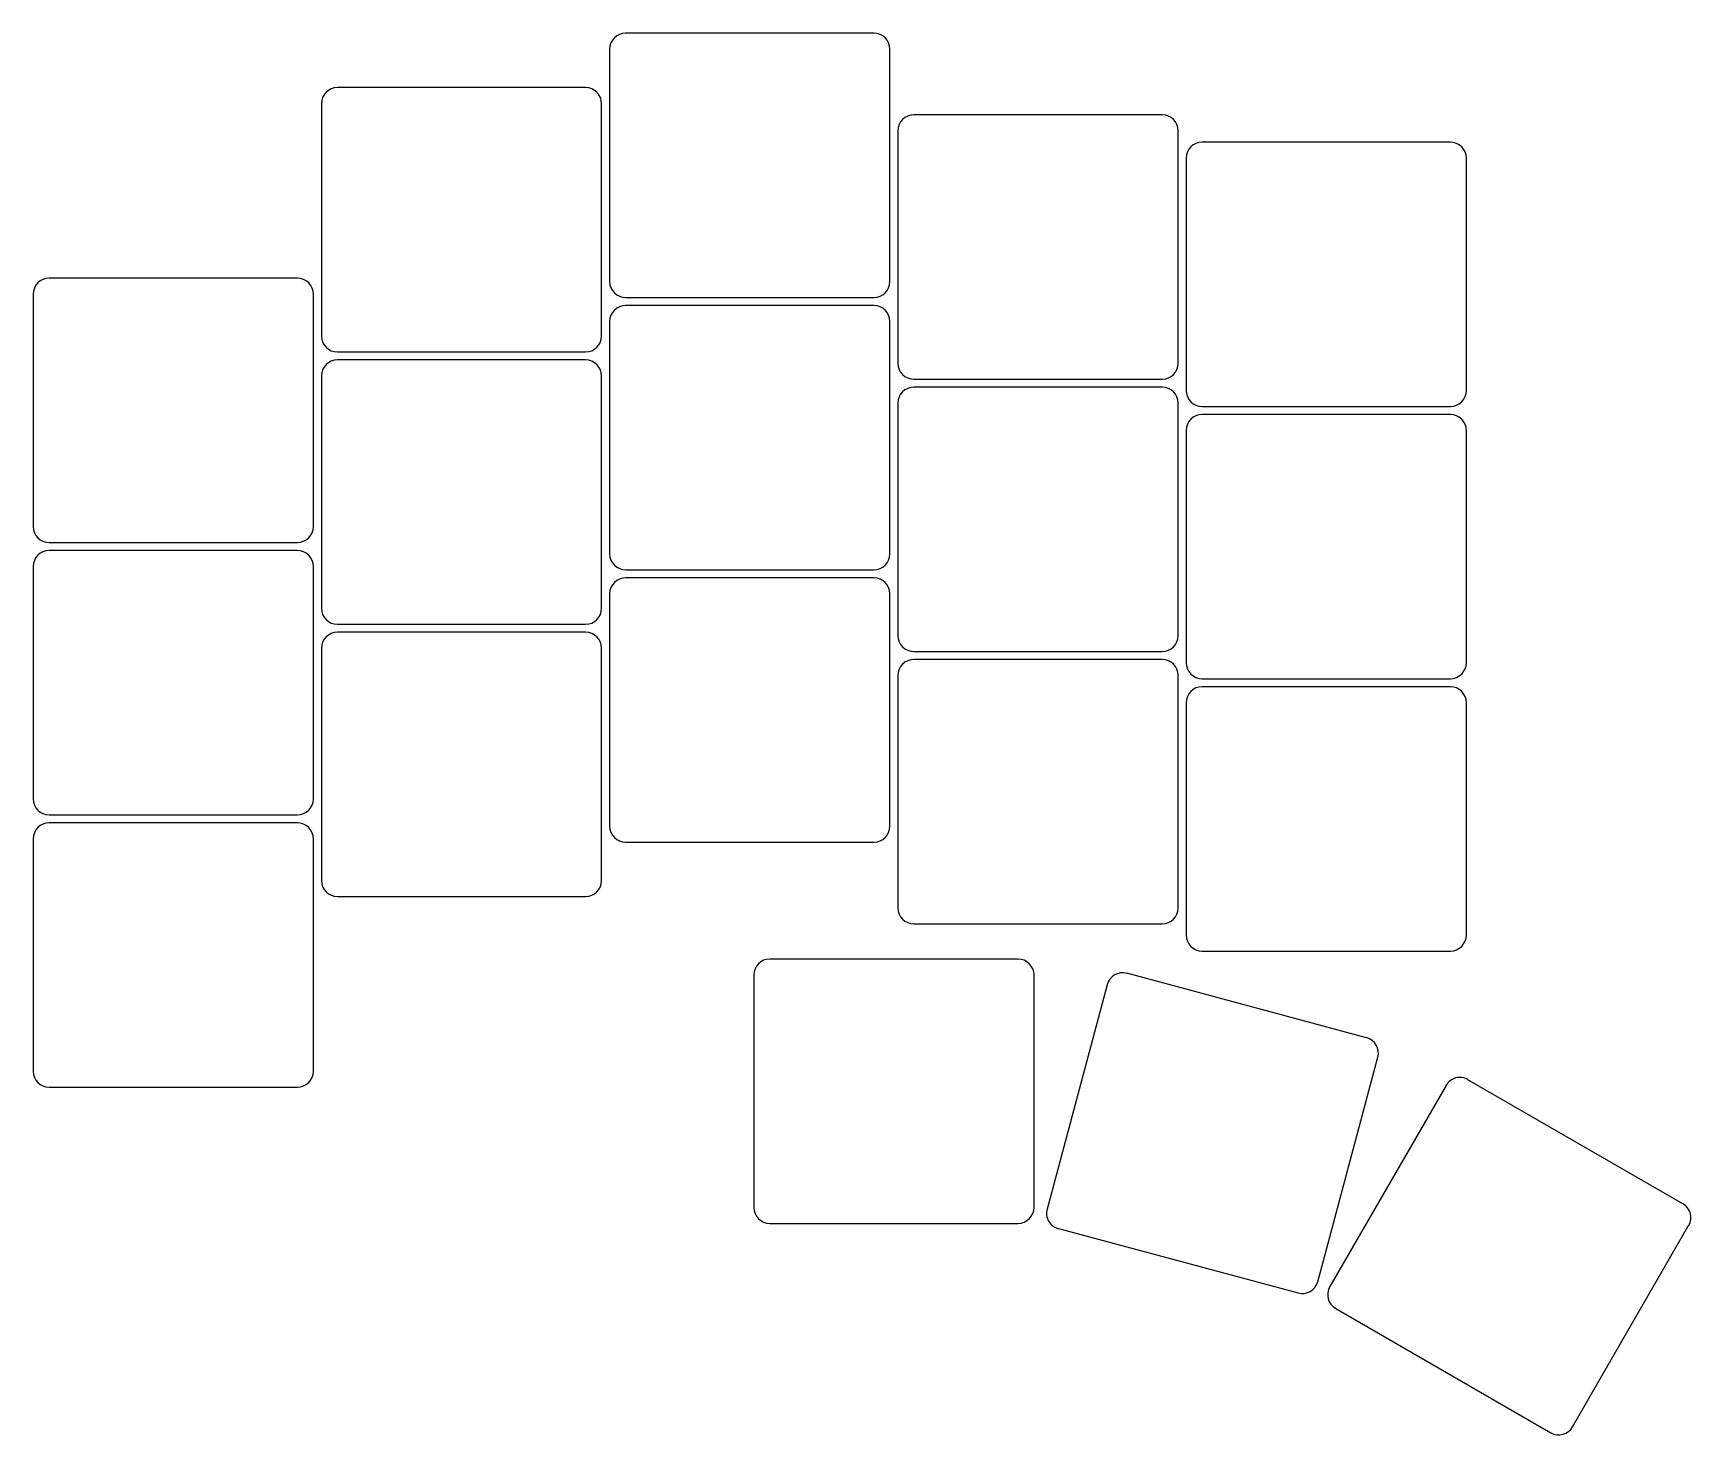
# Model space of a CAD drawing. Header units: millimetres. Extents: x -9 to 95, y -30 to 58.
import ezdxf

# ---------------------------------------------------------------- set-up
doc = ezdxf.new("R2010")
doc.units = ezdxf.units.MM

msp = doc.modelspace()

# ---------------------------------------------------------------- linework, layer by layer
for p, q in [((43.75, 57.55), (28.25, 57.55)), ((27.25, 56.55), (27.25, 42.05)), ((44.75, 42.05), (44.75, 56.55)), ((25.75, 54.15), (10.25, 54.15)), ((9.25, 53.15), (9.25, 38.65)), ((26.75, 38.65), (26.75, 53.15)), ((61.75, 52.45), (46.25, 52.45)), ((45.25, 51.45), (45.25, 36.95)), ((62.75, 36.95), (62.75, 51.45)), ((79.75, 50.75), (64.25, 50.75)), ((63.25, 49.75), (63.25, 35.25)), ((80.75, 35.25), (80.75, 49.75)), ((7.75, 42.25), (-7.75, 42.25)), ((-8.75, 41.25), (-8.75, 26.75)), ((8.75, 26.75), (8.75, 41.25)), ((28.25, 41.05), (43.75, 41.05)), ((43.75, 40.55), (28.25, 40.55)), ((27.25, 39.55), (27.25, 25.05)), ((44.75, 25.05), (44.75, 39.55)), ((10.25, 37.65), (25.75, 37.65)), ((25.75, 37.15), (10.25, 37.15)), ((9.25, 36.15), (9.25, 21.65)), ((26.75, 21.65), (26.75, 36.15)), ((46.25, 35.95), (61.75, 35.95)), ((61.75, 35.45), (46.25, 35.45)), ((45.25, 34.45), (45.25, 19.95)), ((62.75, 19.95), (62.75, 34.45)), ((64.25, 34.25), (79.75, 34.25)), ((79.75, 33.75), (64.25, 33.75)), ((63.25, 32.75), (63.25, 18.25)), ((80.75, 18.25), (80.75, 32.75)), ((-7.75, 25.75), (7.75, 25.75)), ((7.75, 25.25), (-7.75, 25.25)), ((-8.75, 24.25), (-8.75, 9.75)), ((8.75, 9.75), (8.75, 24.25)), ((28.25, 24.05), (43.75, 24.05)), ((43.75, 23.55), (28.25, 23.55)), ((27.25, 22.55), (27.25, 8.05)), ((44.75, 8.05), (44.75, 22.55)), ((10.25, 20.65), (25.75, 20.65)), ((25.75, 20.15), (10.25, 20.15)), ((9.25, 19.15), (9.25, 4.65)), ((26.75, 4.65), (26.75, 19.15)), ((46.25, 18.95), (61.75, 18.95)), ((61.75, 18.45), (46.25, 18.45)), ((45.25, 17.45), (45.25, 2.95)), ((62.75, 2.95), (62.75, 17.45)), ((64.25, 17.25), (79.75, 17.25)), ((79.75, 16.75), (64.25, 16.75)), ((63.25, 15.75), (63.25, 1.25)), ((80.75, 1.25), (80.75, 15.75)), ((-7.75, 8.75), (7.75, 8.75)), ((-8.75, 7.25), (-8.75, -7.25)), ((7.75, 8.25), (-7.75, 8.25)), ((8.75, -7.25), (8.75, 7.25)), ((28.25, 7.05), (43.75, 7.05)), ((10.25, 3.65), (25.75, 3.65)), ((46.25, 1.95), (61.75, 1.95)), ((64.25, 0.25), (79.75, 0.25)), ((52.75, -0.25), (37.25, -0.25)), ((36.25, -1.25), (36.25, -15.75)), ((53.75, -15.75), (53.75, -1.25)), ((58.32, -1.85), (54.57, -15.86)), ((74.51, -5.16), (59.54, -1.14)), ((71.47, -20.39), (75.22, -6.38)), ((-7.75, -8.25), (7.75, -8.25)), ((79.48, -8.14), (72.23, -20.7)), ((94.27, -15.53), (80.84, -7.78)), ((37.25, -16.75), (52.75, -16.75)), ((55.27, -17.08), (70.24, -21.09)), ((87.38, -29.45), (94.63, -16.89)), ((72.59, -22.07), (86.02, -29.82))]:
    msp.add_line(p, q)
for centre, start, end in [((28.25, 56.55), 90, 180), ((43.75, 56.55), 0, 90), ((10.25, 53.15), 90, 180), ((25.75, 53.15), 0, 90), ((46.25, 51.45), 90, 180), ((61.75, 51.45), 0, 90), ((64.25, 49.75), 90, 180), ((79.75, 49.75), 0, 90), ((-7.75, 41.25), 90, 180), ((7.75, 41.25), 0, 90), ((28.25, 42.05), 180, 270), ((43.75, 42.05), 270, 360), ((28.25, 39.55), 90, 180), ((43.75, 39.55), 0, 90), ((10.25, 38.65), 180, 270), ((25.75, 38.65), 270, 360), ((10.25, 36.15), 90, 180), ((25.75, 36.15), 0, 90), ((46.25, 36.95), 180, 270), ((61.75, 36.95), 270, 360), ((46.25, 34.45), 90, 180), ((61.75, 34.45), 0, 90), ((64.25, 35.25), 180, 270), ((79.75, 35.25), 270, 360), ((64.25, 32.75), 90, 180), ((79.75, 32.75), 0, 90), ((-7.75, 26.75), 180, 270), ((7.75, 26.75), 270, 360), ((-7.75, 24.25), 90, 180), ((7.75, 24.25), 0, 90), ((28.25, 25.05), 180, 270), ((43.75, 25.05), 270, 360), ((28.25, 22.55), 90, 180), ((43.75, 22.55), 0, 90), ((10.25, 21.65), 180, 270), ((25.75, 21.65), 270, 360), ((10.25, 19.15), 90, 180), ((25.75, 19.15), 0, 90), ((46.25, 19.95), 180, 270), ((61.75, 19.95), 270, 360), ((46.25, 17.45), 90, 180), ((61.75, 17.45), 0, 90), ((64.25, 18.25), 180, 270), ((79.75, 18.25), 270, 360), ((64.25, 15.75), 90, 180), ((79.75, 15.75), 0, 90), ((-7.75, 9.75), 180, 270), ((7.75, 9.75), 270, 360), ((-7.75, 7.25), 90, 180), ((7.75, 7.25), 0, 90), ((28.25, 8.05), 180, 270), ((43.75, 8.05), 270, 360), ((10.25, 4.65), 180, 270), ((25.75, 4.65), 270, 360), ((46.25, 2.95), 180, 270), ((61.75, 2.95), 270, 360), ((64.25, 1.25), 180, 270), ((79.75, 1.25), 270, 360), ((37.25, -1.25), 90, 180), ((52.75, -1.25), 0, 90), ((59.28, -2.11), 75, 165), ((74.26, -6.12), 345, 75), ((-7.75, -7.25), 180, 270), ((7.75, -7.25), 270, 360), ((80.34, -8.64), 60, 150), ((37.25, -15.75), 180, 270), ((52.75, -15.75), 270, 360), ((55.53, -16.12), 165, 255), ((93.77, -16.39), 330, 60), ((70.5, -20.13), 255, 345), ((73.09, -21.2), 150, 240), ((86.52, -28.95), 240, 330)]:
    msp.add_arc(centre, 1, start, end)

doc.saveas('drawing.dxf')
